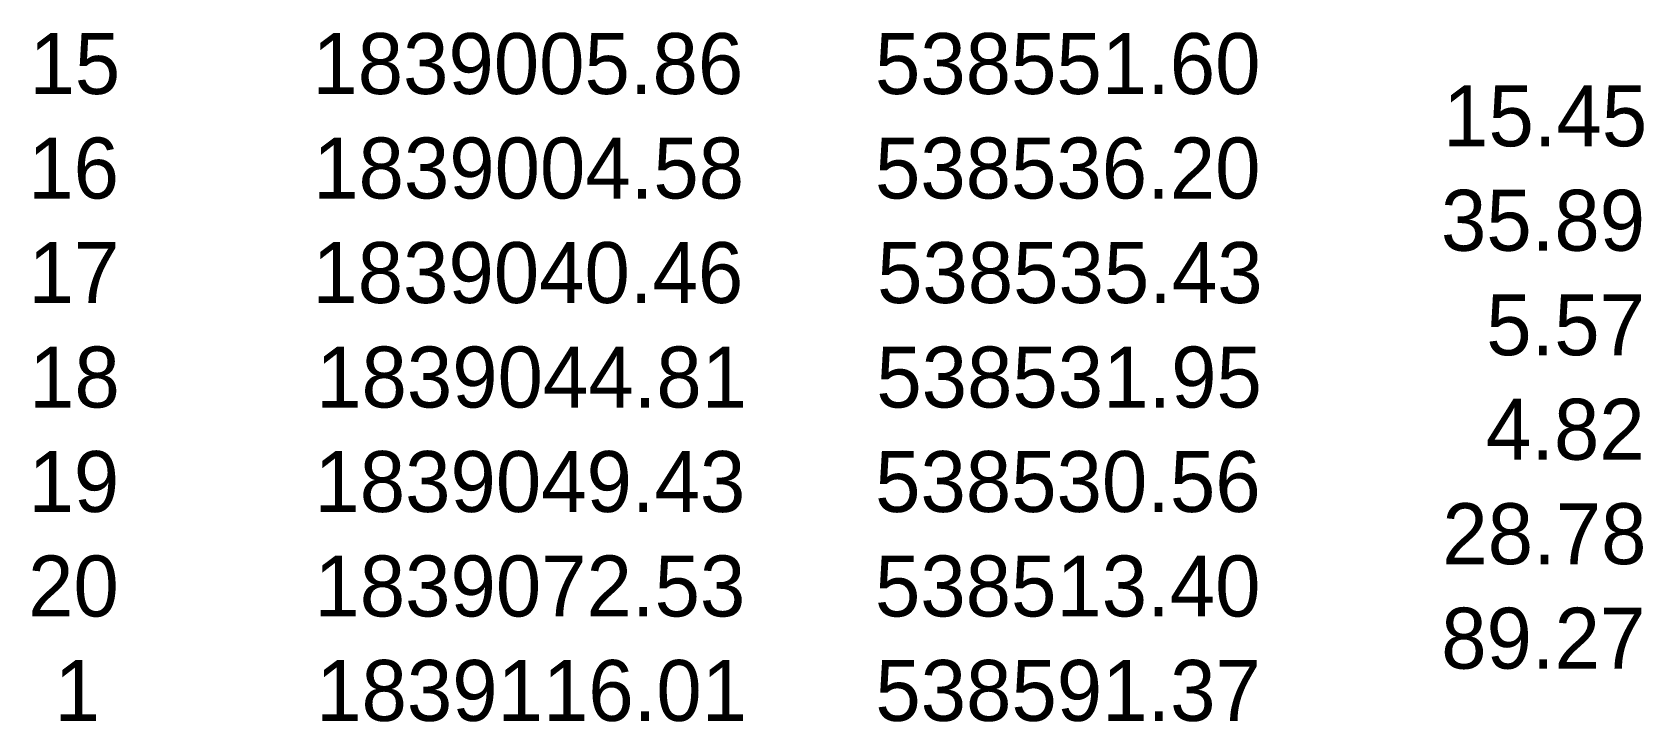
# Model space of a CAD drawing. Extents: x 536249 to 1802154, y 1836986 to 6061020.
# Drawn here: x 536249.4 to 536461.6, y 1836985.8 to 1837076.6 of the extents above.
import ezdxf

# ---------------------------------------------------------------- set-up
doc = ezdxf.new("R2010")
doc.units = 0
doc.layers.add('Level 53', color=7, linetype='Continuous')

msp = doc.modelspace()

# ---------------------------------------------------------------- texts
at = {"layer": 'Level 53'}
for s, height, p in [('15', 8.033, (536249, 1837068.5)), ('1839005.86', 8.033, (536286.26, 1837068.5)), ('538551.60', 8.033, (536360.36, 1837068.5)), ('15.45', 8.033, (536435.19, 1837061.61)), ('16', 8.033, (536248.84, 1837054.73)), ('1839004.58', 8.033, (536286.37, 1837054.73)), ('538536.20', 8.033, (536360.36, 1837054.73)), ('35.89', 8.033, (536434.91, 1837047.84)), ('17', 8.033, (536248.88, 1837040.95)), ('1839040.46', 8.033, (536286.26, 1837040.95)), ('538535.43', 8.033, (536360.64, 1837040.95)), ('5.57', 8.033, (536440.87, 1837034.07)), ('18', 8.033, (536248.95, 1837027.18)), ('1839044.81', 8.033, (536286.76, 1837027.18)), ('538531.95', 8.033, (536360.54, 1837027.18)), ('4.82', 8.033, (536440.83, 1837020.3)), ('19', 8.033, (536248.87, 1837013.41)), ('1839049.43', 8.033, (536286.53, 1837013.41)), ('538530.56', 8.033, (536360.38, 1837013.41)), ('28.78', 8.033, (536435.09, 1837006.53)), ('20', 8.033, (536248.82, 1836999.64)), ('1839072.53', 8.033, (536286.53, 1836999.64)), ('538513.40', 8.033, (536360.36, 1836999.64)), ('89.27', 8.033, (536434.94, 1836992.76)), ('1', 8.03, (536252.31, 1836985.87)), ('1839116.01', 8.033, (536286.76, 1836985.87)), ('538591.37', 8.033, (536360.41, 1836985.87))]:
    msp.add_text(s, height=height, dxfattribs=at).set_placement(p)

doc.saveas('drawing.dxf')
